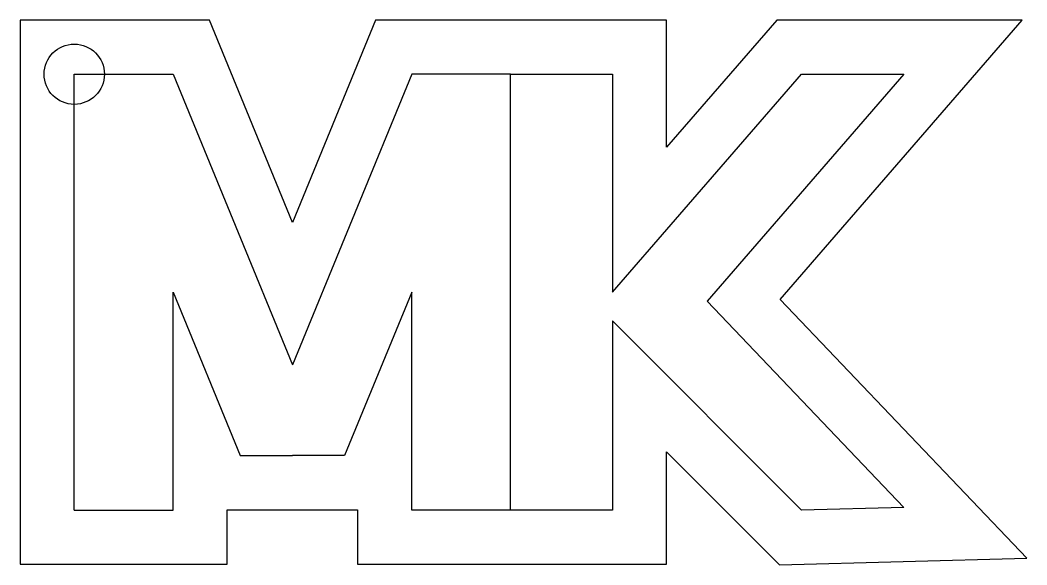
# Model space of a CAD drawing. Header units: millimetres. Extents: x -53.7 to 15.5, y -3.8 to 33.7.
import ezdxf

# ---------------------------------------------------------------- set-up
doc = ezdxf.new("R2010")
doc.units = ezdxf.units.MM
doc.layers.get('0').update_dxf_attribs({"linetype": 'CONTINUOUS'})

msp = doc.modelspace()

# ---------------------------------------------------------------- linework, layer by layer
for p, q in [((-50, 0), (-50, 30)), ((-50, 30), (-43.205, 30)), ((-43.205, 30), (-35, 10)), ((-26.795, 30), (-35, 10)), ((-20, 30), (-26.795, 30)), ((-43.205, 0), (-43.205, 15)), ((-43.205, 15), (-38.592, 3.756)), ((-26.795, 15), (-31.408, 3.756)), ((-26.795, 0), (-26.795, 15)), ((-38.592, 3.756), (-35, 3.756)), ((-31.408, 3.756), (-35, 3.756)), ((-50, 0), (-43.205, 0)), ((-20, 0), (-26.795, 0))]:
    msp.add_line(p, q)
for points in [[(-39.484, 0.035), (-35, 0.035), (-30.516, 0.035), (-30.516, -3.721), (-20, -3.721), (-9.269, -3.721), (-9.269, 4.027), (-1.503, -3.763), (15.497, -3.308), (-1.469, 14.504), (15.173, 33.721), (-1.7, 33.721), (-9.269, 24.981), (-9.269, 33.721), (-20, 33.721), (-29.29, 33.721), (-35, 19.804), (-40.71, 33.721), (-53.721, 33.721), (-53.721, -3.721), (-39.484, -3.721)], [(-20, 0), (-20, 30), (-12.99, 30), (-12.99, 15), (0, 30), (7.028, 30), (-6.495, 14.385), (7.028, 0.188), (0, 0), (-12.99, 13.03), (-12.99, 0)]]:
    msp.add_lwpolyline(points, close=True)
msp.add_circle((-50, 30), 2.074)

doc.saveas('drawing.dxf')
